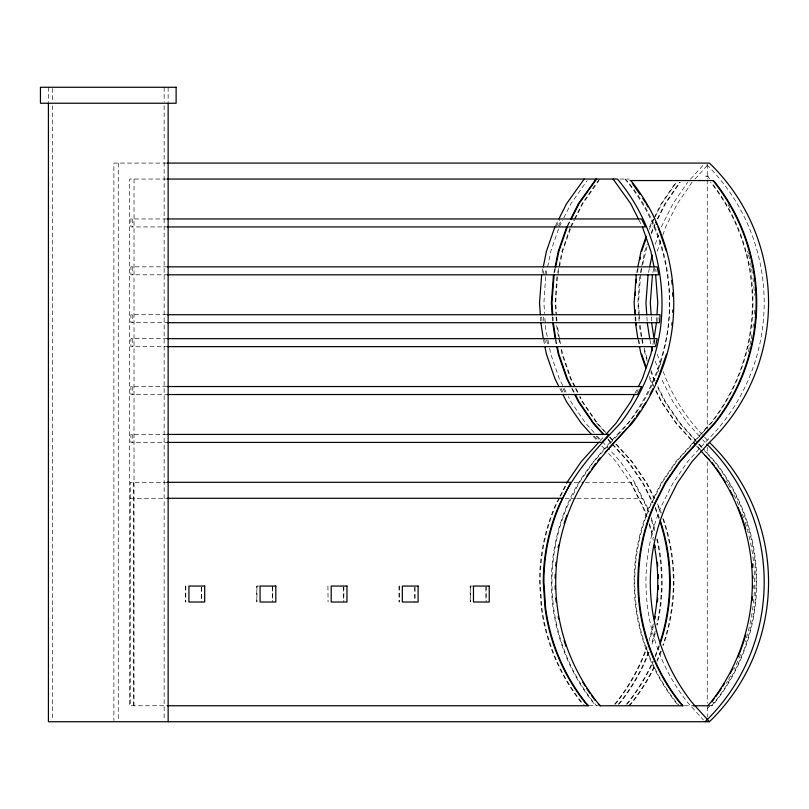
<?xml version="1.0" encoding="UTF-8"?>
<svg xmlns="http://www.w3.org/2000/svg" width="809" height="809" viewBox="0 0 809 809"><rect width="100%" height="100%" fill="white"/><g stroke="black" fill="none" stroke-linecap="round" stroke-linejoin="round"><path stroke-width="0.61" stroke-dasharray="4.04 3.03" d="M545.64 276.799L543.901 302.748L544.619 313.518M556.835 276.799L555.105 302.748L555.823 313.518M557.462 276.799L555.732 302.748L556.531 314.721M639.595 276.799L637.866 302.748L638.665 314.721M656.514 321.557L656.817 316.997M657.757 321.557L658.071 316.997M542.131 272.532L543.284 266.839M542.92 274.817L544.305 267.971M544.791 274.817L546.176 267.971M546.035 274.817L547.43 267.971M547.653 266.839L550.798 251.316L558.847 228.098M553.953 272.532L554.883 267.971M554.58 272.532L555.5 267.971M557.704 272.532L562.002 251.316L570.052 228.098M557.866 274.817L559.252 267.971M559.484 266.839L562.629 251.316L570.669 228.098M636.723 272.532L637.644 267.971M637.34 272.532L638.271 267.971M640.465 272.532L644.763 251.316L647.18 244.348M640.627 274.817L638.493 302.748L639.211 313.518M641.092 272.532L642.245 266.839M642.73 264.452L646.998 246.674M648.545 272.532L649.465 267.971M652.914 272.532L654.066 266.839M652.863 344.361L653.783 339.8M654.107 344.361L655.037 339.8M649.465 226.935L653.47 218.956M649.293 229.25L654.097 218.956M651.205 232.739L654.4 224.538M651.427 233.902L655.027 224.538M655.26 244.348L658.475 235.065M661.297 226.935L673.037 203.615L687.701 182.258M657.211 251.316L660.832 240.87M662.844 235.065L665.716 226.773L677.406 203.615L692.069 182.258M555.5 225.66L558.888 218.956M556.188 226.773L559.565 220.068M558.625 225.66L561.446 220.068M559.302 226.773L562.69 220.068M563.812 217.854L570.992 203.615L587.112 180.65M567.321 225.66L570.143 220.068M567.948 225.66L570.77 220.068M570.507 226.773L573.894 220.068M574.451 218.956L582.197 203.615L596.152 183.269M571.134 226.773L574.511 220.068M575.078 218.956L582.814 203.615L598.933 180.65M654.026 217.854L661.216 203.615L675.869 182.258M655.199 216.761L661.833 203.615L676.496 182.258M657.221 218.956L664.958 203.615L679.621 182.258M657.838 218.956L665.585 203.615L680.248 182.258M558.888 498.273L554.934 506.09A192.866 190.489 90 0 0 539.532 582.065L541.272 608.014A192.866 190.489 90 0 0 581.287 702.556L582.743 704.164M559.99 496.079L566.624 482.933M559.504 498.273L555.561 506.09A192.866 190.489 90 0 0 540.159 582.065L541.888 608.014A192.866 190.489 90 0 0 581.914 702.556L584.816 705.761M560.617 496.079L567.251 482.933M634.893 393.528L637.411 388.542M636.643 392.527L638.159 389.534M596.86 182.258L599.762 179.052M690.603 179.052L703.456 164.864M694.971 179.052L707.824 164.864M600.258 440.632L604.272 436.203M617.53 435.313L593.735 461.575L579.072 482.933L567.382 506.09A192.866 190.489 90 0 0 593.735 702.556L596.638 705.761M618.329 434.423C684.121 366.811 687.023 250.396 625.559 179.052M704.841 430.287L676.496 461.575L661.833 482.933L650.153 506.09A192.866 190.489 90 0 0 676.496 702.556L678.68 704.963M706.823 164.803A192.866 190.489 90 0 1 705.064 442.412L687.701 461.575L673.037 482.933L661.347 506.09A192.866 190.489 90 0 0 687.701 702.556L703.456 719.949M614.567 704.164L616.013 702.556A192.866 190.489 -90 0 0 646.826 646.502M615.194 704.164L616.64 702.556A192.866 190.489 -90 0 0 647.038 647.665M618.309 704.164L619.765 702.556A192.866 190.489 -90 0 0 648.869 651.154M618.936 704.164L620.392 702.556A192.866 190.489 -90 0 0 649.051 652.317M626.388 704.164L627.845 702.556A192.866 190.489 -90 0 0 652.711 661.438M627.015 704.164L628.462 702.556A192.866 190.489 90 0 0 653.338 661.438M628.684 705.761L631.586 702.556A192.866 190.489 -90 0 0 654.39 665.928M629.311 705.761L632.213 702.556A192.866 190.489 -90 0 0 655.007 665.928M707.248 708.674L710.413 705.185M711.445 705.761L714.347 702.556A192.866 190.489 -90 0 0 714.347 461.575L704.588 450.795M166.947 163.084L113.887 163.084L113.887 720.465M708.805 176.14L705.691 176.14L708.33 179.052M166.856 179.052L129.652 179.052L129.652 705.761L167.483 705.761M619.825 179.052L629.321 179.052M166.866 218.956L130.906 218.956L130.906 226.935L166.876 226.935M167.473 266.839L130.906 266.839L130.906 274.817L167.483 274.817M166.897 314.721L130.906 314.721L130.906 322.7L167.483 322.7M167.473 338.658L130.906 338.658L130.906 346.636L166.866 346.636M166.866 386.54L130.906 386.54L130.906 394.529L166.876 394.529M705.064 429.357L711.232 423.238A192.866 190.489 90 0 0 711.232 182.258M166.887 434.423L130.906 434.423L130.906 442.412L167.463 442.412M693.242 442.412L693.859 442.412M167.443 482.306L130.279 482.306L130.279 705.761M574.137 482.306L581.034 482.306M585.483 482.306L633.993 482.306L646.108 506.09A192.866 190.489 -90 0 1 648.869 512.977M130.279 498.273L167.483 498.273M565.157 498.273L576.514 498.273M577.181 498.273L642.164 498.273M259.365 586.06L256.787 586.06L256.787 602.017L259.365 602.017M472.78 586.06L470.201 586.06L470.201 602.017L472.78 602.017M712.79 702.556L714.347 702.556M589.083 705.761L597.962 705.761M684.404 705.761L693.262 705.761M708.805 705.761L712.072 705.761L714.974 702.556A192.866 190.489 -90 0 0 714.974 461.575L703.517 448.934M707.248 176.14L709.624 178.759M624.932 179.052C659.396 220.068 674.666 275.707 667.86 328.697C662.895 363.039 649.071 395.793 627.845 423.238C604.252 448.297 579.962 473.72 566.765 506.09A192.866 190.489 90 0 0 593.108 702.556L596.011 705.761M702.202 434.423C685.112 416.544 671.773 394.923 663.289 371.705M704.609 437.082L707.824 440.632M699.441 436.203L687.701 423.238L673.037 401.881L661.347 378.723M702.657 439.752L705.064 442.412M696.003 440.632L680.248 423.238L665.585 401.881L657.838 386.54M699.3 444.272L702.677 448.004M696.984 442.412L679.621 423.238L664.958 401.881L657.221 386.54M698.673 444.272L703.739 449.865M700.624 449.865L676.496 423.238L661.833 401.881L655.108 388.542M695.77 445.203L675.869 423.238L661.216 401.881L655.482 390.535M696.62 446.133L699.997 449.865M605.921 432.562L597.477 423.238L582.814 401.881L580.164 396.622M610.026 437.082L613.242 440.632M616.498 444.232L632.213 461.575L646.876 482.933L654.612 498.273M596.86 423.238L605.304 432.562M609.399 437.082L612.615 440.632M615.871 444.232L631.586 461.575L646.249 482.933L653.985 498.273M607.883 438.862L628.462 461.575L643.125 482.933L653.126 502.743M608.065 439.752L610.471 442.412M612.13 444.232L627.845 461.575L642.498 482.933L652.499 502.743M594.099 432.562L585.655 423.238L570.992 401.881L568.343 396.622M597.396 436.203L620.392 461.575L635.045 482.933L646.735 506.09A192.866 190.489 -90 0 1 649.051 511.824M596.152 436.203L600.167 440.632M594.281 436.203L599.904 442.412M593.027 436.203L597.042 440.632M601.957 446.062L605.263 449.713M608.58 453.364L616.013 461.575L630.676 482.933L642.366 506.09A192.866 190.489 -90 0 1 646.826 517.639M677.325 704.164L675.869 702.556A192.866 190.489 90 0 1 649.526 506.09L661.216 482.933L675.869 461.575L710.605 423.238A192.866 190.489 90 0 0 710.605 182.258M596.152 422.227L582.197 401.881L579.537 396.622M630.878 482.306L642.993 506.09A192.866 190.489 -90 0 1 647.038 516.466M638.979 220.068L641.8 225.66M655.027 380.958L651.063 370.542M654.4 380.958L650.841 371.705M653.53 385.428L649.344 376.387M649.526 378.723L653.47 386.54M657.434 503.855L658.556 506.09A192.866 190.489 -90 0 1 661.317 512.977M575.078 386.54L571.134 378.723L562.629 354.18L561.315 347.718M576.089 388.542L579.102 394.529M574.451 386.54L570.507 378.723L562.002 354.18L560.688 347.718M575.462 388.542L578.486 394.529M572.337 388.542L574.855 393.528M571.72 388.542L574.228 393.528M562.69 385.428L559.302 378.723L550.798 354.18L549.493 347.718M564.257 388.542L567.281 394.529M563.013 388.542L565.531 393.528M561.143 388.542L564.156 394.529M559.889 388.542L562.407 393.528M657.211 354.18L660.862 364.697M655.27 361.188L658.92 371.705M647.008 358.852L643.863 346.636M647.2 361.188L643.458 347.718M655.725 269.114L656.19 271.399M654.248 267.971L655.169 272.532M654.066 338.658L654.764 342.086M649.93 339.8L651.316 346.636M641.8 336.443L639.828 322.7M642.245 338.658L643.398 344.361M641.173 336.443L639.363 325.097M641.85 339.8L642.771 344.361M638.726 339.8L639.656 344.361M638.109 339.8L639.029 344.361M559.484 338.658L557.219 325.097M559.707 339.8L561.102 346.636M558.402 336.443L556.592 325.097M558.857 338.658L560.01 344.361M555.965 339.8L556.885 344.361M555.338 339.8L556.268 344.361M547.208 336.443L545.64 328.697L544.851 316.997M547.885 339.8L548.815 344.361M546.641 339.8L547.562 344.361M544.538 338.658L545.691 344.361M543.517 339.8L544.902 346.636M651.265 316.997L651.569 321.557M646.897 316.997L647.281 322.7M639.292 314.721L639.747 321.557M638.817 316.997L639.201 322.7M635.702 316.997L636.005 321.557M635.075 316.997L635.378 321.557M556.683 316.997L557.057 322.7M556.056 316.997L556.44 322.7M552.931 316.997L553.235 321.557M552.314 316.997L552.618 321.557M543.608 316.997L543.911 321.557M541.737 316.997L542.111 322.7M540.483 316.997L540.786 321.557M707.248 164.278L707.248 178.658M707.248 179.922L707.248 429.357M707.248 447.155L707.248 454.274M707.248 461.747L707.248 703.254M707.248 706.732L707.248 716.986M486.118 586.06L486.118 600.794M485.966 587.283L485.966 602.017M470.353 586.06L470.353 602.017M414.977 587.283L414.977 600.794M414.835 587.283L414.835 602.017M399.211 586.06L399.211 602.017M399.07 586.06L399.07 602.017M343.845 586.06L343.845 600.794M343.694 587.283L343.694 602.017M327.928 586.06L328.08 602.017M272.704 586.06L272.704 600.794M272.552 587.283L272.552 602.017M256.938 586.06L256.938 602.017M201.562 587.283L201.562 600.794M201.421 587.283L201.421 602.017M185.807 586.06L185.807 602.017M185.655 586.06L185.655 602.017M168.141 87.271L168.141 102.005M164.146 87.271L164.146 102.005M164.146 105.757L164.146 720.465M134.021 179.052L134.021 705.761M133.404 482.306L133.404 705.761M132.777 218.956L132.777 226.935M132.777 266.839L132.777 274.817M132.777 314.721L132.777 322.7M132.777 338.658L132.777 346.636M132.777 386.54L132.777 394.529M132.777 434.423L132.777 442.412M118.256 163.084L118.256 720.465M52.423 88.505L52.423 102.005M52.423 105.757L52.423 720.465M48.429 87.271L48.429 102.005M728.08 204.677A192.866 190.489 90 0 1 729.91 207.893M747.647 251.316A192.866 190.489 90 0 1 748.285 253.702M748.588 254.906A192.866 190.489 90 0 1 750.277 262.146M750.53 263.36A192.866 190.489 90 0 1 751.47 268.234M751.682 269.458A192.866 190.489 90 0 1 752.279 273.129M752.967 278.023A192.866 190.489 90 0 1 753.401 281.714M753.877 286.649A192.866 190.489 90 0 1 754.403 295.315M754.403 310.181A192.866 190.489 90 0 1 753.978 317.613M753.401 323.782A192.866 190.489 90 0 1 752.967 327.473M751.895 334.815A192.866 190.489 90 0 1 751.015 339.699M750.772 340.923A192.866 190.489 90 0 1 747.971 352.987M651.376 519.985A192.866 190.489 -90 0 1 655.25 533.03M656.716 539.047A192.866 190.489 -90 0 1 656.716 625.094M655.25 631.111A192.866 190.489 -90 0 1 651.376 644.156M657.939 506.09A192.866 190.489 -90 0 1 660.7 512.977M662.804 518.812A192.866 190.489 -90 0 1 662.804 645.329M660.7 651.154A192.866 190.489 -90 0 1 656.959 660.306M726.179 480.819A192.866 190.489 -90 0 1 727.453 482.933M728.08 483.994A192.866 190.489 -90 0 1 730.507 488.292M733.955 494.865A192.866 190.489 -90 0 1 739.143 506.09M742.338 514.14A192.866 190.489 -90 0 1 743.592 517.639M745.18 522.341A192.866 190.489 -90 0 1 745.18 641.8M740.548 654.612A192.866 190.489 -90 0 1 733.955 669.265M730.507 675.839A192.866 190.489 -90 0 1 728.08 680.136M727.453 681.198A192.866 190.489 -90 0 1 726.179 683.312M655.29 507.233A192.866 190.489 90 0 1 659.274 517.639M659.274 646.502A192.866 190.489 90 0 1 654.815 658.041M649.405 523.514A192.866 190.489 -90 0 1 653.318 537.833M653.318 626.297A192.866 190.489 -90 0 1 649.405 640.617M655.138 508.376A192.866 190.489 -90 0 1 659.052 518.812M659.052 645.329A192.866 190.489 -90 0 1 655.138 655.755M649.152 524.697A192.866 190.489 -90 0 1 653.237 540.25M653.237 623.881A192.866 190.489 -90 0 1 649.152 639.434M663.42 518.812A192.866 190.489 -90 0 1 663.42 645.329M661.317 651.154A192.866 190.489 -90 0 1 657.08 661.438M651.194 517.639A192.866 190.489 -90 0 1 655.239 530.633M657.343 539.047A192.866 190.489 -90 0 1 657.343 625.094M655.239 633.498A192.866 190.489 -90 0 1 651.194 646.502"/><path stroke-width="1.21" d="M635.237 295.336L635.49 291.624M636.066 282.978L636.319 279.267M656.433 322.7L654.016 338.658L651.649 322.7M656.969 314.721L657.768 302.748L655.634 274.817M671.844 325.097L672.006 322.7M672.704 312.325L672.855 309.928M541.666 274.817L539.532 302.748L540.331 314.721M543.284 266.839L546.429 251.316L554.883 226.935M553.487 274.817L551.354 302.748L552.153 314.721M555.105 266.839L558.261 251.316L566.704 226.935M554.114 274.817L551.981 302.748L552.78 314.721M555.732 266.839L558.877 251.316L567.331 226.935M636.258 274.817L634.125 302.748L634.923 314.721M637.876 266.839L641.021 251.316L646.249 236.218M639.949 259.679L640.435 257.282M648.08 274.817L645.946 302.748L646.745 314.721M649.698 266.839L652.115 254.896M652.448 274.817L650.315 302.748L651.114 314.721M652.398 346.636L650.871 354.18L642.366 378.723L638.422 386.54M641.648 251.316L646.067 238.544M666.444 354.18L657.939 378.723L655.684 383.193M558.888 218.956L566.624 203.615L584.189 179.052M570.709 218.956L578.445 203.615L596.011 179.052M571.336 218.956L579.072 203.615L596.638 179.052M634.387 394.529L630.676 401.881L616.013 423.238L605.88 434.423M649.961 394.529L652.984 388.542M567.048 482.306L581.287 461.575L598.65 442.412M582.197 482.933L582.622 482.306M586.889 476.086L589.741 471.94M591.875 468.836L595.434 463.648M635.075 418.152L629.048 426.04M636.471 416.119L639.959 411.033M642.063 407.989L645.552 402.902M597.679 460.665L600.167 457.924M605.122 452.443L627.359 427.9M167.524 163.084L709.432 163.084A192.866 190.489 90 0 1 709.432 442.412L692.069 461.575L677.406 482.933L665.716 506.09A192.866 190.489 90 0 0 692.069 702.556L709.432 721.729L48.429 721.729L48.429 103.239M707.703 705.761L710.605 702.556A192.866 190.489 -90 0 0 710.605 461.575L700.837 450.795M167.524 179.052L617.479 179.052C651.943 220.068 667.213 275.707 660.407 328.697C655.442 363.039 641.618 395.793 620.392 423.238C596.799 448.297 572.509 473.72 559.302 506.09A192.866 190.489 90 0 0 543.901 582.065L545.64 608.014A192.866 190.489 90 0 0 585.655 702.556L588.558 705.761L167.493 705.761M630.039 180.549L713.427 180.549L714.974 182.258A192.866 190.489 90 0 1 714.974 423.238L680.248 461.575L665.585 482.933L653.894 506.09A192.866 190.489 90 0 0 680.248 702.556L683.15 705.761L599.762 705.761L598.306 704.164M167.514 218.956L641.537 218.956L645.542 226.935L167.493 226.935M167.473 266.839L657.141 266.839L658.759 274.817L167.483 274.817M167.483 314.721L660.093 314.721L659.557 322.7L167.483 322.7M167.473 338.658L657.141 338.658L655.523 346.636L167.503 346.636M167.514 386.54L641.537 386.54L637.512 394.529L167.493 394.529M167.493 434.423L609.005 434.423L601.775 442.412L167.463 442.412M705.064 455.457L709.645 459.825M167.433 482.306L570.8 482.306L558.685 506.09A192.866 190.489 90 0 0 543.284 582.065L545.013 608.014A192.866 190.489 90 0 0 585.028 702.556L587.941 705.761M167.483 498.273L562.629 498.273M693.171 705.761L708.33 705.761M712.8 180.549L714.347 182.258A192.866 190.489 90 0 1 714.347 423.238L679.621 461.575L664.958 482.933L653.268 506.09A192.866 190.489 90 0 0 679.621 702.556L682.523 705.761M630.666 180.549L632.213 182.258C669.923 230.069 683.059 295.457 667.061 354.18C659.841 379.168 648.039 402.589 632.213 423.238C608.621 448.297 584.331 473.72 571.134 506.09A192.866 190.489 90 0 0 597.477 702.556L600.379 705.761M613.111 179.052L630.676 203.615L638.422 218.956M603.868 434.423L593.735 423.238L579.072 401.881L575.361 394.529M603.241 434.423L593.108 423.238L578.445 401.881L574.734 394.529M591.419 434.423L581.287 423.238L566.624 401.881L562.912 394.529M632.284 183.269L639.959 194.463M642.761 198.529L645.552 202.594M646.249 203.615L647.908 206.902M655.684 222.303L656.807 224.538M571.336 386.54L567.382 378.723L558.877 354.18L557.35 346.636M570.709 386.54L566.765 378.723L558.261 354.18L556.723 346.636M558.888 386.54L554.934 378.723L546.429 354.18L544.902 346.636M657.99 226.935L666.444 251.316M642.427 226.935L650.871 251.316L654.016 266.839M641.648 354.18L646.098 367.033M645.875 368.206L641.021 354.18L639.494 346.636M649.698 338.658L647.281 322.7M651.316 346.636L652.185 350.944M637.876 338.658L635.459 322.7M555.732 338.658L553.316 322.7M555.105 338.658L552.689 322.7M543.284 338.658L540.867 322.7M671.854 280.501L672.097 284.212M672.673 292.858L672.926 296.569M635.227 309.928L635.469 313.518M636.076 322.7L636.238 325.097M168.141 103.239L168.141 721.729M595.343 700.614A192.866 190.489 90 0 1 591.652 695.669M590.226 693.657A192.866 190.489 90 0 1 586.758 688.54M585.423 686.457A192.866 190.489 90 0 1 582.824 682.26M566.047 646.502A192.866 190.489 90 0 1 564.095 640.617M558.635 619.016A192.866 190.489 90 0 1 558.18 616.579M556.107 601.876A192.866 190.489 90 0 1 555.773 598.164M555.247 589.498A192.866 190.489 90 0 1 555.136 585.777M555.136 578.354A192.866 190.489 90 0 1 555.247 574.643M555.773 565.966A192.866 190.489 90 0 1 556.107 562.265M558.18 547.551A192.866 190.489 90 0 1 558.635 545.114M564.095 523.514A192.866 190.489 90 0 1 566.887 515.303M709.432 442.412A192.866 190.489 -90 0 1 709.432 721.729M706.823 444.121A192.866 190.489 -90 0 1 705.064 721.729M660.073 519.985A192.866 190.489 90 0 1 660.073 644.156M711.991 462.546A192.866 190.489 -90 0 1 714.236 465.478M715.702 467.46A192.866 190.489 -90 0 1 721.325 475.601M722.659 477.674A192.866 190.489 -90 0 1 725.258 481.871M730.122 490.466A192.866 190.489 -90 0 1 732.954 495.978M738.061 507.233A192.866 190.489 -90 0 1 745.756 529.45M752.097 563.499A192.866 190.489 -90 0 1 752.41 567.21M752.886 575.877A192.866 190.489 -90 0 1 752.946 578.354M752.946 585.777A192.866 190.489 -90 0 1 752.886 588.254M752.41 596.931A192.866 190.489 -90 0 1 752.097 600.642M745.756 634.691A192.866 190.489 -90 0 1 738.061 656.898M732.954 668.163A192.866 190.489 -90 0 1 730.122 673.664M724.621 683.312A192.866 190.489 -90 0 1 722.659 686.457M721.325 688.54A192.866 190.489 -90 0 1 715.702 696.67M714.236 698.652A192.866 190.489 -90 0 1 711.991 701.595M654.865 545.114A192.866 190.489 -90 0 1 655.32 547.551M657.383 562.265A192.866 190.489 -90 0 1 657.727 565.966M658.253 574.643A192.866 190.489 -90 0 1 658.354 578.354M658.354 585.777A192.866 190.489 -90 0 1 658.253 589.498M657.727 598.164A192.866 190.489 -90 0 1 657.383 601.876M655.32 616.579A192.866 190.489 -90 0 1 654.865 619.016M660.225 522.341A192.866 190.489 -90 0 1 660.225 641.8M654.238 545.114A192.866 190.489 -90 0 1 654.238 619.016M176.119 87.271L40.45 87.271L40.45 103.239L176.119 103.239L176.119 87.271M204.687 586.06L188.922 586.06L188.922 602.017L204.687 602.017L204.687 586.06M275.829 586.06L260.063 586.06L260.063 602.017L275.829 602.017L275.829 586.06M346.96 586.06L331.194 586.06L331.194 602.017L346.96 602.017L346.96 586.06M418.101 586.06L402.336 586.06L402.336 602.017L418.101 602.017L418.101 586.06M489.243 586.06L473.477 586.06L473.477 602.017L489.243 602.017L489.243 586.06"/></g></svg>
